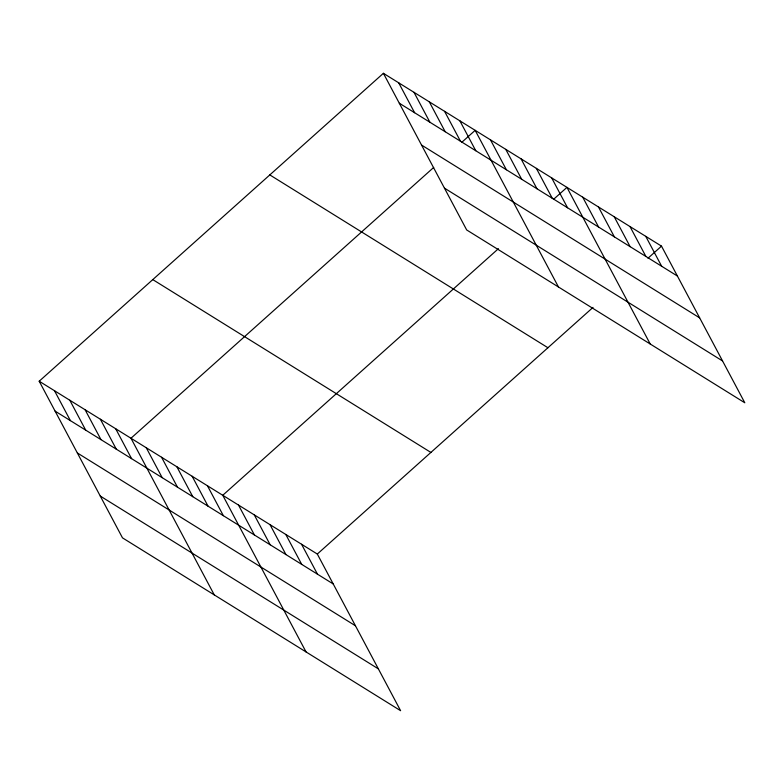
<?xml version="1.0" encoding="UTF-8"?>
<svg xmlns="http://www.w3.org/2000/svg" width="784" height="784" viewBox="0 0 784 784"><rect width="100%" height="100%" fill="white"/><g stroke="black" fill="none" stroke-linecap="round" stroke-linejoin="round"><path stroke-width="1.18" d="M39.2 381.22L317.314 554.043L400.604 710.696L122.49 537.863L39.2 381.22L383.396 73.304L661.51 246.137L744.8 402.78L466.686 229.957L383.396 73.304M433.709 167.433L130.977 438.246L214.267 594.899M461.649 142.433L475.173 130.34L558.463 286.983M498.438 248.665L222.754 495.282L306.044 651.935M553.426 199.469L566.95 187.376L650.24 344.019M317.314 554.043L592.998 307.426M647.986 258.23L661.51 246.137M399.301 103.214L677.415 276.046M421.537 145.04L699.651 317.873M444.45 188.131L722.564 360.963M269.814 174.91L547.928 347.743M152.782 279.604L430.896 452.437M55.105 411.13L333.22 583.962M77.342 452.956L355.456 625.779M100.254 496.047L378.368 668.87M645.751 236.337L661.657 266.256M629.993 226.547L645.898 256.466M614.225 216.756L630.13 246.666M598.466 206.956L614.372 236.876M582.708 197.166L598.613 227.076M551.652 177.87L567.557 207.78M536.354 168.364L552.259 198.274M521.066 158.858L536.971 188.768M505.768 149.352L521.674 179.262M490.47 139.846L506.376 169.756M459.875 120.834L475.78 150.744M444.577 111.328L460.482 141.238M429.289 101.822L445.194 131.732M413.991 92.316L429.897 122.226M398.693 82.81L414.599 112.72M301.556 544.253L317.461 574.162M285.797 534.463L301.703 564.372M270.029 524.663L285.935 554.582M254.271 514.872L270.176 544.782M238.512 505.082L254.418 534.992M207.456 485.776L223.362 515.696M192.158 476.27L208.064 506.19M176.87 466.764L192.776 496.684M161.573 457.258L177.478 487.178M146.275 447.752L162.18 477.672M115.679 428.74L131.585 458.66M100.381 419.234L116.287 449.154M85.093 409.738L100.989 439.648M69.796 400.232L85.701 430.142M54.498 390.726L70.403 420.636"/></g></svg>
